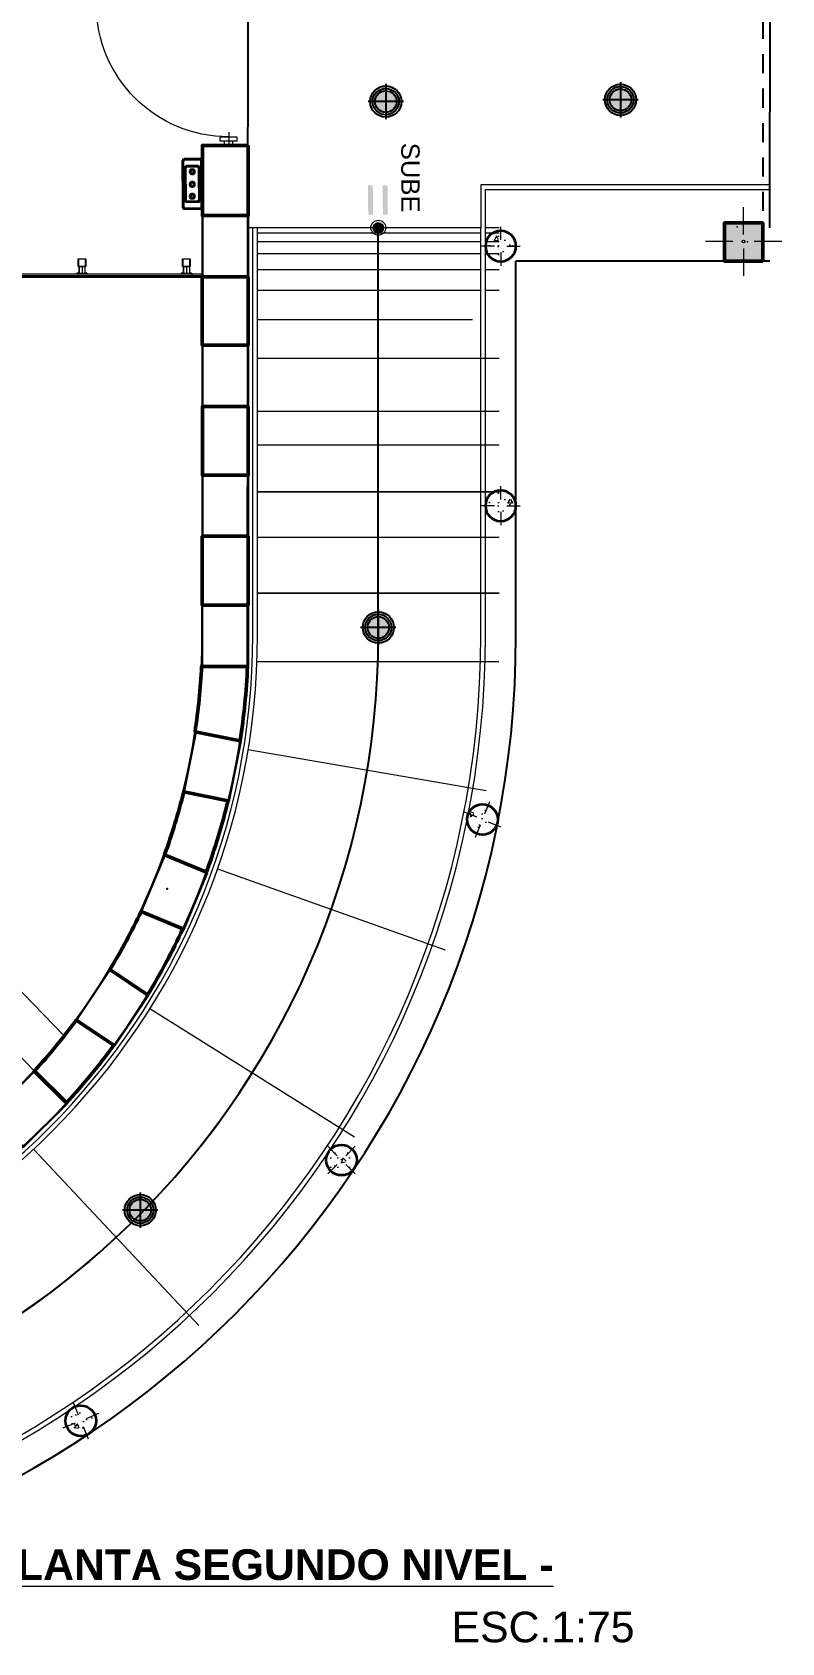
# Model space of a CAD drawing. Header units: metres. Extents: x 44 to 146, y 191 to 279.
# Drawn here: x 74.16 to 79.06, y 260.82 to 271.35 of the extents above; entities that cross this region are included whole.
import ezdxf
from ezdxf.enums import TextEntityAlignment as Align

# ---------------------------------------------------------------- set-up
doc = ezdxf.new("R2010")
doc.units = ezdxf.units.M
doc.linetypes.add('HIDDEN2', pattern=[0.1875, 0.125, -0.0625])
for name, color, linetype, lineweight in [('0_Pluma_Nº__1', 8, 'Continuous', 0), ('A-DOOR', 31, 'Continuous', 18), ('COLUMNAS 50', 7, 'Continuous', 50), ('Equipamiento SR', 253, 'Continuous', 0), ('GRAFO 0 BLANCO', 7, 'Continuous', 0), ('GRAFO00', 7, 'Continuous', 0), ('letras sr', 7, 'Continuous', 5), ('linea 001', 252, 'Continuous', 0), ('Muros el', 7, 'Continuous', 50), ('Structural - Bearing_Pen_No__20', 1, 'Continuous', 0), ('TOMACORRIENTE', 5, 'HIDDEN2', 30), ('vidrio templado', 150, 'Continuous', 5)]:
    doc.layers.add(name, color=color, linetype=linetype, lineweight=lineweight)
doc.layers.add('ALUMBRADO', color=1, linetype='Continuous')
for name, color, linetype, lineweight, true_color in [('Structural - Bearing_Pen_No__169', 7, 'Continuous', 13, 0x68b353), ('Structural - Bearing_Pen_No__28', 7, 'Continuous', 35, 0xa80f02), ('Structural - Combined_Pen_No__161', 7, 'Continuous', 13, 0x6a6a6a)]:
    doc.layers.add(name, color=color, linetype=linetype, lineweight=lineweight, true_color=true_color)
doc.styles.add('GENERATED_STYLE_2', font='arial.ttf')
doc.styles.add('Santa Rosa 1 50', font='trebuc.ttf')

# ---------------------------------------------------------------- blocks, each defined once
blk = doc.blocks.new('*U143')
at = {"color": 3, "lineweight": 30}
blk.add_lwpolyline([(0.15, -0.2), (-0.15, -0.2), (-0.15, 0.2), (0.15, 0.2), (0.15, -0.2)], dxfattribs=at)
blk = doc.blocks.new('*U144')
at = {"color": 0, "linetype": 'ByBlock', "lineweight": -2, "transparency": 16777216}
blk.add_blockref('*U143', (69.139, 267.452), dxfattribs=at)
for p, rotation in [((77.895, 267.451), 179.9520000000052), ((69.224, 266.598), 11.24699999999995), ((77.811, 266.597), 168.704999999999), ((69.473, 265.777), 22.49399999999986), ((77.562, 265.776), 157.4579999999991), ((69.878, 265.02), 33.74099999999988), ((77.157, 265.02), 146.2109999999992), ((70.422, 264.357), 44.98799999999987), ((76.612, 264.357), 134.9639999999992), ((71.086, 263.813), 56.23499999999976), ((75.949, 263.813), 123.7169999999993), ((71.842, 263.408), 67.48199999999966), ((75.192, 263.408), 112.4699999999994), ((72.663, 263.159), 78.72899999999957), ((74.371, 263.159), 101.2229999999994), ((73.517, 263.075), 89.97599999999949)]:
    blk.add_blockref('*U143', p, dxfattribs=dict(at, rotation=rotation))
blk = doc.blocks.new('CC 20')
at = {"layer": 'Structural - Bearing_Pen_No__169', "linetype": 'Continuous', "lineweight": 13, "true_color": 0x68b353}
h = blk.add_hatch(dxfattribs=at)
h.set_pattern_fill('STRUCTURAL_CONCRETE', color=85, scale=0.5, style=0, pattern_type=2)
h.set_pattern_definition([(0, (2785.2431, 1847.3841), (0, 0.31177), [0.03, -0.15]), (0, (2785.3331, 1847.54), (0, 0.31177), [0.03, -0.15]), (60, (2785.2431, 1847.3841), (-0.27, 0.155885), [0.03, -0.15]), (60, (2785.4231, 1847.3841), (-0.27, 0.155885), [0.03, -0.15]), (120, (2785.2731, 1847.3841), (0.27, 0.155885), [0.03, -0.15]), (120, (2785.4531, 1847.3841), (0.27, 0.155885), [0.03, -0.15]), (0, (2785.243096, 1847.414107), (0, 0.06), [0, -0.06, 0, -0.09]), (45, (2785.273096, 1847.414107), (-0.0424264, 0.0424264), [0, -0.045, 0, -0.075])])
h.paths.add_polyline_path([(2788.203, 1849.663), (2788.303, 1849.763), (2788.203, 1849.863), (2788.104, 1849.776)])
at = {"layer": 'Structural - Bearing_Pen_No__20', "color": 1, "linetype": 'Continuous', "lineweight": 0}
for p, q in [((2788.203, 1849.803), (2788.203, 1849.89)), ((2788.163, 1849.763), (2788.075, 1849.763)), ((2788.203, 1849.723), (2788.203, 1849.635)), ((2788.243, 1849.763), (2788.33, 1849.763))]:
    blk.add_line(p, q, dxfattribs=at)
at = {"layer": 'Structural - Bearing_Pen_No__28', "color": 14, "linetype": 'Continuous', "lineweight": 35, "true_color": 0xa80f02}
blk.add_circle((2788.203, 1849.763), 0.1, dxfattribs=at)
blk = doc.blocks.new('*U145')
blk.add_blockref('CC 20', (-2788.203, -1849.763))
blk = doc.blocks.new('*U146')
at = {"color": 0, "linetype": 'ByBlock', "lineweight": -2, "transparency": 16777216}
for p, rotation in [((79.577, 266.25), 157.4999999999999), ((68.382, 264.019), 22.5), ((78.655, 264.023), 134.9999999999999), ((70.087, 262.315), 45), ((76.951, 262.318), 112.4999999999999), ((72.314, 261.394), 67.49999999999996), ((74.725, 261.394), 89.99999999999991)]:
    blk.add_blockref('*U145', p, dxfattribs=dict(at, rotation=rotation))
blk.add_blockref('*U145', (67.459, 266.246), dxfattribs=at)
blk = doc.blocks.new('PTA-B')
for p, q in [((0.0832, 0), (0.0832, 0.7798)), ((0.0832, 0.7798), (0.1139, 0.7798)), ((0.1139, 0.7798), (0.1139, 0)), ((0.0251, 0.7074), (0.023, 0.7074)), ((0.023, 0.7074), (0.023, 0.6851)), ((0.0251, 0.6851), (0.023, 0.6851)), ((0.0611, 0.7187), (0.0251, 0.7237)), ((0.0251, 0.7237), (0.0251, 0.6687)), ((0.0611, 0.6738), (0.0251, 0.6687)), ((0.0611, 0.7187), (0.0611, 0.6738)), ((0.0718, 0.7047), (0.0611, 0.7047)), ((0.0718, 0.6877), (0.0611, 0.6877)), ((0.0718, 0.6864), (0.0718, 0.7061)), ((0.0761, 0.7312), (0.0761, 0.6612)), ((0.0821, 0.7312), (0.0761, 0.7312)), ((0.0821, 0.7312), (0.0821, 0.6612)), ((0.115, 0.7312), (0.121, 0.7312)), ((0.115, 0.7312), (0.115, 0.6612)), ((0.121, 0.7312), (0.121, 0.6612)), ((0.1253, 0.6864), (0.1253, 0.7061)), ((0.1253, 0.7047), (0.136, 0.7047)), ((0.1253, 0.6877), (0.136, 0.6877)), ((0.136, 0.7187), (0.172, 0.7237)), ((0.136, 0.7187), (0.136, 0.6738)), ((0.136, 0.6738), (0.172, 0.6687)), ((0.172, 0.7237), (0.172, 0.6687)), ((0.172, 0.7074), (0.1741, 0.7074)), ((0.172, 0.6851), (0.1741, 0.6851)), ((0.1741, 0.7074), (0.1741, 0.6851)), ((0.0821, 0.6612), (0.0761, 0.6612)), ((0.115, 0.6612), (0.121, 0.6612)), ((0, 0), (0.1248, 0)), ((0.0149, 0.025), (0.0399, 0.025)), ((0.0399, -0.05), (0.0399, 0.05)), ((0.0399, 0.05), (0.0649, 0.05)), ((0.0649, -0.05), (0.0649, 0.05)), ((0.8367, 0), (0.9068, 0)), ((0.8649, -0.05), (0.8649, 0.05)), ((0.8899, 0.05), (0.8649, 0.05)), ((0.8899, -0.05), (0.8899, 0.05)), ((0.9149, 0.025), (0.8899, 0.025)), ((0.0149, -0.025), (0.0399, -0.025)), ((0.0399, -0.05), (0.0649, -0.05)), ((0.8899, -0.05), (0.8649, -0.05)), ((0.9149, -0.025), (0.8899, -0.025))]:
    blk.add_line(p, q)
for centre, radius, start, end in [((0.0832, 0), 0.7798, 0, 90), ((0.0722, 0.7101), 0.00402, 264.85268, 9.81939), ((0.0722, 0.6824), 0.00402, 350.18061, 95.14732), ((0.125, 0.7101), 0.00402, 170.18061, 275.14732), ((0.125, 0.6824), 0.00402, 84.85268, 189.81939)]:
    blk.add_arc(centre, radius, start, end)
blk = doc.blocks.new('LED PASILLO')
at = {"layer": 'ALUMBRADO'}
h = blk.add_hatch(color=202, dxfattribs=at)
h.dxf.hatch_style = 1
edge = h.paths.add_edge_path()
edge.add_line((0, 0.138), (0, -0.138))
edge.add_line((-0.138, 0), (0.138, 0))
edge = h.paths.add_edge_path()
edge.add_line((0, 0), (0, 0.085))
edge.add_arc((0, 0), 0.0845, 90, 180)
edge.add_line((-0.085, 0), (0, 0))
edge = h.paths.add_edge_path()
edge.add_line((0.085, 0), (0, 0))
edge.add_line((0, 0), (0, -0.085))
edge.add_arc((0, 0), 0.0845, 270, 360)
at = {"layer": 'ALUMBRADO', "color": 202}
for points in [[(0, 0.138), (0, -0.138)], [(-0.138, 0), (0.138, 0)]]:
    blk.add_lwpolyline(points, dxfattribs=at)
for radius in [0.122, 0.103, 0.0845]:
    blk.add_circle((0, 0), radius, dxfattribs=at)
blk = doc.blocks.new('dir')
at = {"layer": 'A-DOOR', "color": 2, "lineweight": 40}
for centre in [(114.374, 247.026), (114.456, 247.026), (114.534, 247.026)]:
    blk.add_circle(centre, 0.0144, dxfattribs=at)
at = {"layer": 'ALUMBRADO', "color": 5, "lineweight": 40}
for p, q in [((114.292, 246.975), (114.292, 247.078)), ((114.301, 247.087), (114.401, 247.088)), ((114.338, 247.062), (114.338, 246.989)), ((114.338, 247.062), (114.338, 246.989)), ((114.56, 247.073), (114.347, 247.072)), ((114.403, 247.072), (114.347, 247.072)), ((114.401, 247.088), (114.606, 247.089)), ((114.56, 247.073), (114.403, 247.072)), ((114.57, 246.99), (114.569, 247.063)), ((114.57, 246.99), (114.569, 247.063)), ((114.615, 247.08), (114.616, 246.976)), ((114.57, 246.967), (114.302, 246.965)), ((114.348, 246.979), (114.56, 246.981)), ((114.348, 246.979), (114.504, 246.98)), ((114.606, 246.967), (114.57, 246.967))]:
    blk.add_line(p, q, dxfattribs=at)
for centre, start, end in [((114.301, 247.078), 90.328, 180.328), ((114.347, 247.062), 90.328, 180.328), ((114.347, 247.062), 90.328, 180.328), ((114.56, 247.063), 0.328, 90.328), ((114.56, 247.063), 0.328, 90.328), ((114.606, 247.08), 0.328, 90.328), ((114.302, 246.975), 180.328, 270.328), ((114.348, 246.989), 180.328, 270.328), ((114.348, 246.989), 180.328, 270.328), ((114.56, 246.99), 270.328, 0.328), ((114.56, 246.99), 270.328, 0.328), ((114.606, 246.976), 270.328, 0.328)]:
    blk.add_arc(centre, 0.00937, start, end, dxfattribs=at)

msp = doc.modelspace()

# ---------------------------------------------------------------- hatches: boundary and pattern name
at = {"layer": 'Equipamiento SR'}
msp.add_hatch(color=256, dxfattribs=at).paths.add_polyline_path([(76.429, 270.037, 1), (76.412, 270.102, 1)])
at = {"layer": 'GRAFO 0 BLANCO', "true_color": 0x939598}
h = msp.add_hatch(color=252, dxfattribs=at)
h.dxf.hatch_style = 1
h.paths.add_polyline_path([(78.933, 269.852), (78.933, 270.102), (78.683, 270.102), (78.683, 269.852)])
h = msp.add_hatch(color=252, dxfattribs=at)
h.dxf.hatch_style = 1
h.paths.add_polyline_path([(78.933, 269.852), (78.933, 270.102), (78.683, 270.102), (78.683, 269.852)])
at = {"layer": 'GRAFO00'}
h = msp.add_hatch(color=256, dxfattribs=at)
h.paths.add_polyline_path([(76.48, 270.348), (76.448, 270.348), (76.45, 270.156), (76.482, 270.156)])
h.paths.add_polyline_path([(76.384, 270.348), (76.352, 270.347), (76.354, 270.155), (76.386, 270.156)])
msp.add_hatch(color=256, dxfattribs=at).paths.add_polyline_path([(76.453, 270.078, 1), (76.388, 270.061, 1)])

# ---------------------------------------------------------------- linework, layer by layer
for p, q in [((78.983, 273.663), (78.977, 270.07)), ((75.57, 267.403), (75.57, 270.608)), ((77.32, 267.403), (77.32, 269.852)), ((78.98, 269.852), (77.32, 269.852)), ((66.814, 269.75), (75.27, 269.75))]:
    msp.add_line(p, q)
at = {"linetype": 'HIDDEN2'}
msp.add_lwpolyline([(78.933, 273.455), (78.933, 270.102)], dxfattribs=at)
msp.add_lwpolyline([(78.933, 273.455), (78.933, 270.102)], dxfattribs=at)
msp.add_lwpolyline([(75.57, 271.908), (66.514, 271.908), (66.518, 267.201, 0.956225), (75.565, 267.201), (75.57, 271.908)], format="xyb", close=True)
msp.add_lwpolyline([(68.078, 264.388, 0.196655), (71.042, 263.175, 0.414214), (75.27, 267.403), (75.27, 270.608)], format="xyb")
msp.add_lwpolyline([(75.27, 270.608), (75.57, 270.608)])
at = {"color": 6}
msp.add_lwpolyline([(70.641, 262.04, 0.436205), (76.42, 267.403), (76.42, 270.07)], format="xyb", dxfattribs=at)
at = {"color": 3, "lineweight": 30}
for points in [[(75.57, 269.75), (75.27, 269.75), (75.27, 270.15), (75.57, 270.15), (75.57, 269.75)], [(75.57, 268.901), (75.27, 268.901), (75.27, 269.301), (75.57, 269.301), (75.57, 268.901)], [(75.57, 268.051), (75.27, 268.051), (75.27, 268.451), (75.57, 268.451), (75.57, 268.051)]]:
    msp.add_lwpolyline(points, dxfattribs=at)
for radius, start in [(6.278, 180), (4.528, 270)]:
    msp.add_arc((71.042, 267.403), radius, start, 0)
msp.add_point((75.04, 265.747))
at = {"layer": '0_Pluma_Nº__1', "linetype": 'ByBlock'}
for points in [[(74.366, 264.785), (73.692, 265.479)], [(74.172, 264.555), (73.565, 265.179)]]:
    msp.add_lwpolyline(points, dxfattribs=at)
at = {"layer": 'COLUMNAS 50', "color": 1, "linetype": 'Continuous', "lineweight": 9}
for p, q in [((78.808, 270.025), (78.808, 270.205)), ((78.808, 270.025), (78.808, 270.205)), ((78.738, 269.98), (78.558, 269.98)), ((78.738, 269.98), (78.558, 269.98)), ((79.058, 269.98), (78.878, 269.98)), ((79.058, 269.98), (78.878, 269.98)), ((78.808, 269.935), (78.808, 269.755)), ((78.808, 269.935), (78.808, 269.755))]:
    msp.add_line(p, q, dxfattribs=at)
at = {"layer": 'COLUMNAS 50', "linetype": 'Continuous'}
msp.add_lwpolyline([(78.933, 269.852), (78.933, 270.102), (78.683, 270.102), (78.683, 269.852)], close=True, dxfattribs=at)
msp.add_lwpolyline([(78.933, 269.852), (78.933, 270.102), (78.683, 270.102), (78.683, 269.852)], close=True, dxfattribs=at)
at = {"layer": 'COLUMNAS 50', "color": 1, "linetype": 'Continuous', "lineweight": 9}
msp.add_circle((78.808, 269.98), 0.00871, dxfattribs=at)
msp.add_circle((78.808, 269.98), 0.00871, dxfattribs=at)
for p in [(78.767, 270.076), (78.767, 270.076), (78.833, 269.977), (78.833, 269.977)]:
    msp.add_point(p, dxfattribs=at)
at = {"layer": 'Equipamiento SR'}
msp.add_circle((76.42, 270.07), 0.0336, dxfattribs=at)
msp.add_circle((76.42, 270.07), 0.0336, dxfattribs=at)
at = {"layer": 'GRAFO00'}
for radius in [0.0488, 0.0336, 0.0336]:
    msp.add_circle((76.42, 270.07), radius, dxfattribs=at)
at = {"layer": 'linea 001'}
for p, q in [((78.98, 270.35), (77.09, 270.35)), ((77.09, 270.35), (77.09, 270.07)), ((77.12, 270.07), (77.12, 270.32)), ((77.12, 270.32), (78.98, 270.32)), ((77.09, 270.07), (75.57, 270.07)), ((75.6, 267.403), (75.6, 270.07)), ((75.63, 267.403), (75.63, 270.07)), ((77.09, 267.403), (77.09, 270.07)), ((77.12, 267.403), (77.12, 270.07)), ((77.21, 270.07), (77.12, 270.07)), ((77.09, 270.034), (75.63, 270.034)), ((77.09, 269.979), (75.63, 269.979)), ((77.21, 270.034), (77.12, 270.034)), ((77.21, 269.979), (77.12, 269.979)), ((77.09, 269.899), (75.63, 269.899)), ((77.21, 269.899), (77.12, 269.899)), ((77.09, 269.795), (75.63, 269.795)), ((77.21, 269.795), (77.12, 269.795)), ((77.09, 269.66), (75.63, 269.66)), ((77.21, 269.66), (77.12, 269.66)), ((77.036, 269.468), (75.63, 269.468)), ((77.21, 269.215), (75.63, 269.215)), ((77.21, 268.868), (75.63, 268.868)), ((77.21, 268.648), (75.63, 268.648)), ((75.63, 268.343), (77.21, 268.343)), ((77.21, 268.343), (75.63, 268.343)), ((75.63, 268.046), (77.21, 268.046)), ((75.63, 267.681), (77.21, 267.681)), ((77.21, 267.681), (75.63, 267.681)), ((77.207, 267.232), (75.626, 267.232)), ((75.568, 266.657), (77.126, 266.39)), ((75.369, 265.878), (76.857, 265.348)), ((74.927, 264.964), (76.265, 264.124)), ((74.166, 264.043), (75.246, 262.891)), ((74.166, 264.043), (75.246, 262.891))]:
    msp.add_line(p, q, dxfattribs=at)
msp.add_lwpolyline([(72.022, 262.115, 0.3615), (76.42, 267.403), (76.42, 270.07)], format="xyb", dxfattribs=at)
for radius in [6.078, 6.048, 4.588, 4.558]:
    msp.add_arc((71.042, 267.403), radius, 180, 0, dxfattribs=at)
at = {"layer": 'Muros el', "ltscale": 0.05}
for points in [[(75.57, 270.608), (75.27, 270.608), (75.27, 270.15), (75.57, 270.15)], [(75.569, 269.75), (75.269, 269.75), (75.269, 269.302), (75.569, 269.302)], [(75.57, 268.9), (75.27, 268.9), (75.27, 268.451), (75.57, 268.451)], [(75.569, 267.601), (75.269, 267.601), (75.269, 268.052), (75.569, 268.052)]]:
    msp.add_lwpolyline(points, close=True, dxfattribs=at)
for points in [[(75.222, 266.773), (75.517, 266.714, 0.026985), (75.565, 267.201), (75.265, 267.201, -0.025401)], [(75.296, 265.855), (75.023, 265.969, 0.025445), (75.148, 266.38), (75.438, 266.323, -0.026989)], [(74.912, 265.054), (74.666, 265.219, 0.025445), (74.87, 265.598), (75.143, 265.485, -0.026989)], [(74.691, 264.724), (74.445, 264.888, -0.025445), (74.172, 264.555), (74.381, 264.346, 0.026989)]]:
    msp.add_lwpolyline(points, format="xyb", close=True, dxfattribs=at)
at = {"layer": 'vidrio templado'}
for p, q in [((74.464, 269.816), (74.502, 269.816)), ((74.464, 269.77), (74.464, 269.816)), ((74.464, 269.816), (74.464, 269.77)), ((74.464, 269.816), (74.502, 269.816)), ((74.464, 269.77), (74.464, 269.816)), ((74.464, 269.816), (74.464, 269.77)), ((74.502, 269.77), (74.464, 269.77)), ((74.502, 269.77), (74.464, 269.77)), ((74.483, 269.816), (74.483, 269.77)), ((74.483, 269.816), (74.483, 269.77)), ((74.502, 269.816), (74.502, 269.77)), ((74.502, 269.816), (74.502, 269.77)), ((74.502, 269.816), (74.502, 269.77)), ((74.502, 269.816), (74.502, 269.77)), ((75.147, 269.816), (75.185, 269.816)), ((75.147, 269.77), (75.147, 269.816)), ((75.147, 269.816), (75.147, 269.77)), ((75.147, 269.816), (75.185, 269.816)), ((75.147, 269.77), (75.147, 269.816)), ((75.147, 269.816), (75.147, 269.77)), ((75.185, 269.77), (75.147, 269.77)), ((75.185, 269.77), (75.147, 269.77)), ((75.166, 269.816), (75.166, 269.77)), ((75.166, 269.816), (75.166, 269.77)), ((75.185, 269.816), (75.185, 269.77)), ((75.185, 269.816), (75.185, 269.77)), ((75.185, 269.816), (75.185, 269.77)), ((75.185, 269.816), (75.185, 269.77))]:
    msp.add_line(p, q, dxfattribs=at)
at = {"layer": 'vidrio templado', "flags": 128}
for points in [[(74.508, 269.816), (74.506, 269.816), (74.457, 269.816), (74.457, 269.819), (74.457, 269.865), (74.457, 269.867), (74.508, 269.867), (74.508, 269.865)], [(74.506, 269.819), (74.506, 269.865), (74.46, 269.865), (74.46, 269.819)], [(75.191, 269.816), (75.189, 269.816), (75.14, 269.816), (75.14, 269.819), (75.14, 269.865), (75.14, 269.867), (75.191, 269.867), (75.191, 269.865)], [(75.189, 269.819), (75.189, 269.865), (75.143, 269.865), (75.143, 269.819)], [(74.521, 269.767), (74.47, 269.767), (74.445, 269.767), (74.445, 269.77), (74.47, 269.77), (74.521, 269.77)], [(74.521, 269.767), (74.445, 269.767), (74.445, 269.77), (74.521, 269.77)], [(74.521, 269.755), (74.445, 269.755), (74.445, 269.757), (74.521, 269.757)], [(74.521, 269.755), (74.445, 269.755), (74.445, 269.757), (74.521, 269.757)], [(75.204, 269.767), (75.153, 269.767), (75.128, 269.767), (75.128, 269.77), (75.153, 269.77), (75.204, 269.77)], [(75.204, 269.767), (75.128, 269.767), (75.128, 269.77), (75.204, 269.77)], [(75.204, 269.755), (75.128, 269.755), (75.128, 269.757), (75.204, 269.757)], [(75.204, 269.755), (75.128, 269.755), (75.128, 269.757), (75.204, 269.757)]]:
    msp.add_lwpolyline(points, close=True, dxfattribs=at)
at = {"layer": 'vidrio templado'}
for points in [[(73.066, 269.758), (75.204, 269.758), (75.204, 269.766), (73.066, 269.766)], [(75.27, 269.766), (75.204, 269.766), (75.204, 269.758), (75.27, 269.758)]]:
    msp.add_lwpolyline(points, close=True, dxfattribs=at)
for centre, start, end in [((74.453, 269.77), 0, 180), ((74.453, 269.755), 180, 0), ((74.512, 269.77), 0, 180), ((74.512, 269.755), 180, 0), ((75.136, 269.77), 0, 180), ((75.136, 269.755), 180, 0), ((75.195, 269.77), 0, 180), ((75.195, 269.755), 180, 0)]:
    msp.add_arc(centre, 0.00476, start, end, dxfattribs=at)

# ---------------------------------------------------------------- block references
at = {"xscale": -1}
for p in [(2865.423, -1579.813), (2865.423, -1581.511)]:
    msp.add_blockref('CC 20', p, dxfattribs=at)
for name, p in [('*U144', (-2.476, -0.051)), ('*U146', (-2.476, -0.05))]:
    msp.add_blockref(name, p)
at = {"layer": '0_Pluma_Nº__1', "linetype": 'ByBlock', "extrusion": (0, 0, -1), "xscale": 1.111111111111069, "yscale": 1.111111111111069, "zscale": -1.111111111111069, "rotation": 270}
msp.add_blockref('PTA-B', (-75.442, 271.624), dxfattribs=at)
at = {"layer": 'A-DOOR', "color": 2, "lineweight": 80, "rotation": 270}
msp.add_blockref('dir', (-171.822, 384.81), dxfattribs=at)
at = {"layer": 'TOMACORRIENTE', "xscale": 0.8365500000000002, "yscale": 0.8365500000000002, "zscale": 0.8365500000000002, "rotation": 270}
for p in [(78.003, 270.907), (76.469, 270.895), (76.42, 267.456), (74.864, 263.645)]:
    msp.add_blockref('LED PASILLO', p, dxfattribs=at)

# ---------------------------------------------------------------- texts
at = {"layer": 'letras sr', "char_height": 0.209, "attachment_point": 1, "style": 'Santa Rosa 1 50'}
for s, width, heights, insert in [('\\pi0.91383;{\\fSwis721 Ex BT|b1|i0|c0|p34;\\H0.95694x;\\LPLANTA SEGUNDO NIVEL - }', 6.17412, [0.779], (72.958, 261.427)), ('{\\fSwis721 Ex BT|b0|i0|c0|p34;\\H0.95694x;ESC.1:75}', 3.87791, [0.291], (76.899, 261.019))]:
    msp.add_mtext_dynamic_manual_height_columns(s, width=width, gutter_width=0.5, heights=heights, dxfattribs=dict(at, insert=insert))
at = {"layer": 'Structural - Combined_Pen_No__161', "color": 7, "style": 'GENERATED_STYLE_2'}
msp.add_attdef('SUBE', text='  9 x 0.17 = 1.53', height=0.12, rotation=270, dxfattribs=at).set_placement((76.63, 270.626), align=Align.MIDDLE_LEFT)

doc.saveas('drawing.dxf')
